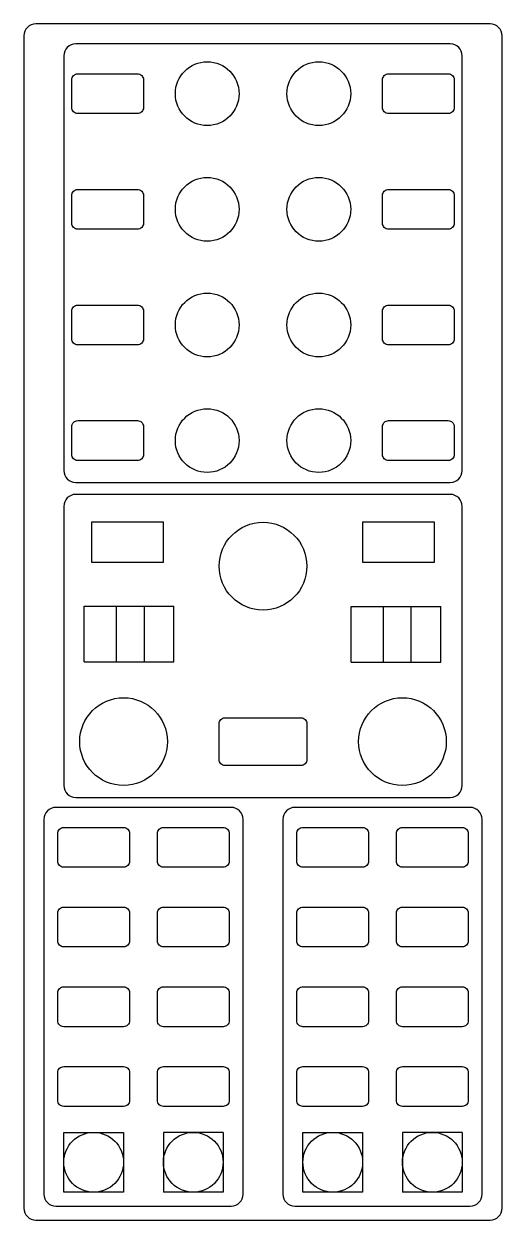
# Model space of a CAD drawing. Header units: millimetres. Extents: x 40 to 160, y -200 to 100.
import ezdxf

# ---------------------------------------------------------------- set-up
doc = ezdxf.new("R2010")
doc.units = ezdxf.units.MM
doc.layers.get('0').update_dxf_attribs({"true_color": 0xffffff})
for name, color, linetype, lineweight, true_color in [('layer 1', 253, 'Continuous', 25, 0xbababa), ('layer 2', 1, 'Continuous', 25, 0xff0000), ('layer 3 Copy', 30, 'Continuous', 25, 0xff7f00), ('layer 5', 5, 'Continuous', 25, 0x0000ff)]:
    doc.layers.add(name, color=color, linetype=linetype, lineweight=lineweight, true_color=true_color)

# ---------------------------------------------------------------- blocks, each defined once
blk = doc.blocks.new('block 4 Copy')
at = {"layer": 'layer 5'}
for points in [[(-19.5, 48.5), (-4.5, 48.5, -0.414214), (-3, 47), (-3, 40, -0.414214), (-4.5, 38.5), (-19.5, 38.5, -0.414214), (-21, 40), (-21, 47, -0.414214)], [(-4.5, 9.5), (-19.5, 9.5, -0.414214), (-21, 11), (-21, 18, -0.414214), (-19.5, 19.5), (-4.5, 19.5, -0.414214), (-3, 18), (-3, 11, -0.414214)], [(-4.5, -19.5), (-19.5, -19.5, -0.414214), (-21, -18), (-21, -11, -0.414214), (-19.5, -9.5), (-4.5, -9.5, -0.414214), (-3, -11), (-3, -18, -0.414214)], [(-4.5, -48.5), (-19.5, -48.5, -0.414214), (-21, -47), (-21, -40, -0.414214), (-19.5, -38.5), (-4.5, -38.5, -0.414214), (-3, -40), (-3, -47, -0.414214)]]:
    blk.add_lwpolyline(points, format="xyb", close=True, dxfattribs=at)
for centre in [(13, 43.5), (13, 14.5), (13, -14.5), (13, -43.5)]:
    blk.add_circle(centre, 8, dxfattribs=at)
blk = doc.blocks.new('block 3')
for p, q in [((5, -30.75), (5, -45.75)), ((20, -30.75), (5, -30.75)), ((20, -30.75), (20, -45.75)), ((20, -45.75), (5, -45.75))]:
    blk.add_line(p, q)
for points in [[(-20, 45.75), (-5, 45.75, -0.414214), (-3.5, 44.25), (-3.5, 37.25, -0.414214), (-5, 35.75), (-20, 35.75, -0.414214), (-21.5, 37.25), (-21.5, 44.25, -0.414214)], [(5, 45.75), (20, 45.75, -0.414214), (21.5, 44.25), (21.5, 37.25, -0.414214), (20, 35.75), (5, 35.75, -0.414214), (3.5, 37.25), (3.5, 44.25, -0.414214)], [(-20, 25.75), (-5, 25.75, -0.414214), (-3.5, 24.25), (-3.5, 17.25, -0.414214), (-5, 15.75), (-20, 15.75, -0.414214), (-21.5, 17.25), (-21.5, 24.25, -0.414214)], [(5, 25.75), (20, 25.75, -0.414214), (21.5, 24.25), (21.5, 17.25, -0.414214), (20, 15.75), (5, 15.75, -0.414214), (3.5, 17.25), (3.5, 24.25, -0.414214)], [(-20, 5.75), (-5, 5.75, -0.414214), (-3.5, 4.25), (-3.5, -2.75, -0.414214), (-5, -4.25), (-20, -4.25, -0.414214), (-21.5, -2.75), (-21.5, 4.25, -0.414214)], [(5, 5.75), (20, 5.75, -0.414214), (21.5, 4.25), (21.5, -2.75, -0.414214), (20, -4.25), (5, -4.25, -0.414214), (3.5, -2.75), (3.5, 4.25, -0.414214)], [(-20, -14.25), (-5, -14.25, -0.414214), (-3.5, -15.75), (-3.5, -22.75, -0.414214), (-5, -24.25), (-20, -24.25, -0.414214), (-21.5, -22.75), (-21.5, -15.75, -0.414214)], [(5, -14.25), (20, -14.25, -0.414214), (21.5, -15.75), (21.5, -22.75, -0.414214), (20, -24.25), (5, -24.25, -0.414214), (3.5, -22.75), (3.5, -15.75, -0.414214)]]:
    blk.add_lwpolyline(points, format="xyb", close=True)
blk.add_lwpolyline([(-5, -45.75), (-20, -45.75), (-20, -30.75), (-5, -30.75)], close=True)
for centre in [(-12.5, -38.25), (12.5, -38.25)]:
    blk.add_circle(centre, 7.5)

msp = doc.modelspace()

# ---------------------------------------------------------------- linework, layer by layer
for p, q in [((75, -25), (57, -25)), ((57, -25), (57, -35)), ((75, -35), (75, -25)), ((143, -25), (125, -25)), ((125, -25), (125, -35)), ((143, -35), (143, -25)), ((57, -35), (75, -35)), ((125, -35), (143, -35))]:
    msp.add_line(p, q)
msp.add_lwpolyline([(109.5, -86), (90.5, -86, -0.414214), (89, -84.5), (89, -75.5, -0.414214), (90.5, -74), (109.5, -74, -0.414214), (111, -75.5), (111, -84.5, -0.414214)], format="xyb", close=True)
for centre in [(100, -36), (65, -80), (135, -80)]:
    msp.add_circle(centre, 11)
at = {"layer": 'layer 1'}
for p, q in [((157, 100), (43, 100)), ((40, 97), (40, -197)), ((160, -197), (160, 97)), ((43, -200), (157, -200))]:
    msp.add_line(p, q, dxfattribs=at)
for centre, start, end in [((43, 97), 90, 180), ((157, 97), 0, 90), ((43, -197), 180, 270), ((157, -197), 270, 0)]:
    msp.add_arc(centre, 3, start, end, dxfattribs=at)
at = {"layer": 'layer 2'}
for p, q in [((55.14, -60), (55.14, -46)), ((55.14, -46), (77.64, -46)), ((63.14, -46), (63.14, -60)), ((70.14, -46), (70.14, -60)), ((77.64, -60), (77.64, -46)), ((122.14, -60.1), (122.14, -46.1)), ((122.14, -46.1), (144.64, -46.1)), ((130.14, -46.1), (130.14, -60.1)), ((137.14, -46.1), (137.14, -60.1)), ((144.64, -60.1), (144.64, -46.1)), ((55.14, -60), (77.64, -60)), ((122.14, -60.1), (144.64, -60.1))]:
    msp.add_line(p, q, dxfattribs=at)
at = {"layer": 'layer 3 Copy'}
for p, q in [((147, 95), (53, 95)), ((50, 92), (50, -12)), ((150, -12), (150, 92)), ((53, -15), (147, -15)), ((147, -18), (53, -18)), ((50, -21), (50, -91)), ((150, -91), (150, -21)), ((53, -94), (147, -94)), ((92, -96.5), (48, -96.5)), ((152, -96.5), (108, -96.5)), ((45, -99.5), (45, -193.5)), ((95, -193.5), (95, -99.5)), ((105, -99.5), (105, -193.5)), ((155, -193.5), (155, -99.5)), ((48, -196.5), (92, -196.5)), ((108, -196.5), (152, -196.5))]:
    msp.add_line(p, q, dxfattribs=at)
for centre, start, end in [((53, 92), 90, 180), ((147, 92), 0, 90), ((53, -12), 180, 270), ((147, -12), 270, 0), ((53, -21), 90, 180), ((147, -21), 0, 90), ((53, -91), 180, 270), ((147, -91), 270, 0), ((48, -99.5), 90, 180), ((92, -99.5), 0, 90), ((108, -99.5), 90, 180), ((152, -99.5), 0, 90), ((48, -193.5), 180, 270), ((92, -193.5), 270, 0), ((108, -193.5), 180, 270), ((152, -193.5), 270, 0)]:
    msp.add_arc(centre, 3, start, end, dxfattribs=at)

# ---------------------------------------------------------------- block references
for p in [(70, -147.25), (130, -147.25)]:
    msp.add_blockref('block 3', p, dxfattribs=at)
at = {"layer": 'layer 5'}
msp.add_blockref('block 4 Copy', (73, 39), dxfattribs=at)
at = {"layer": 'layer 5', "rotation": 180}
msp.add_blockref('block 4 Copy', (127, 39), dxfattribs=at)

doc.saveas('drawing.dxf')
